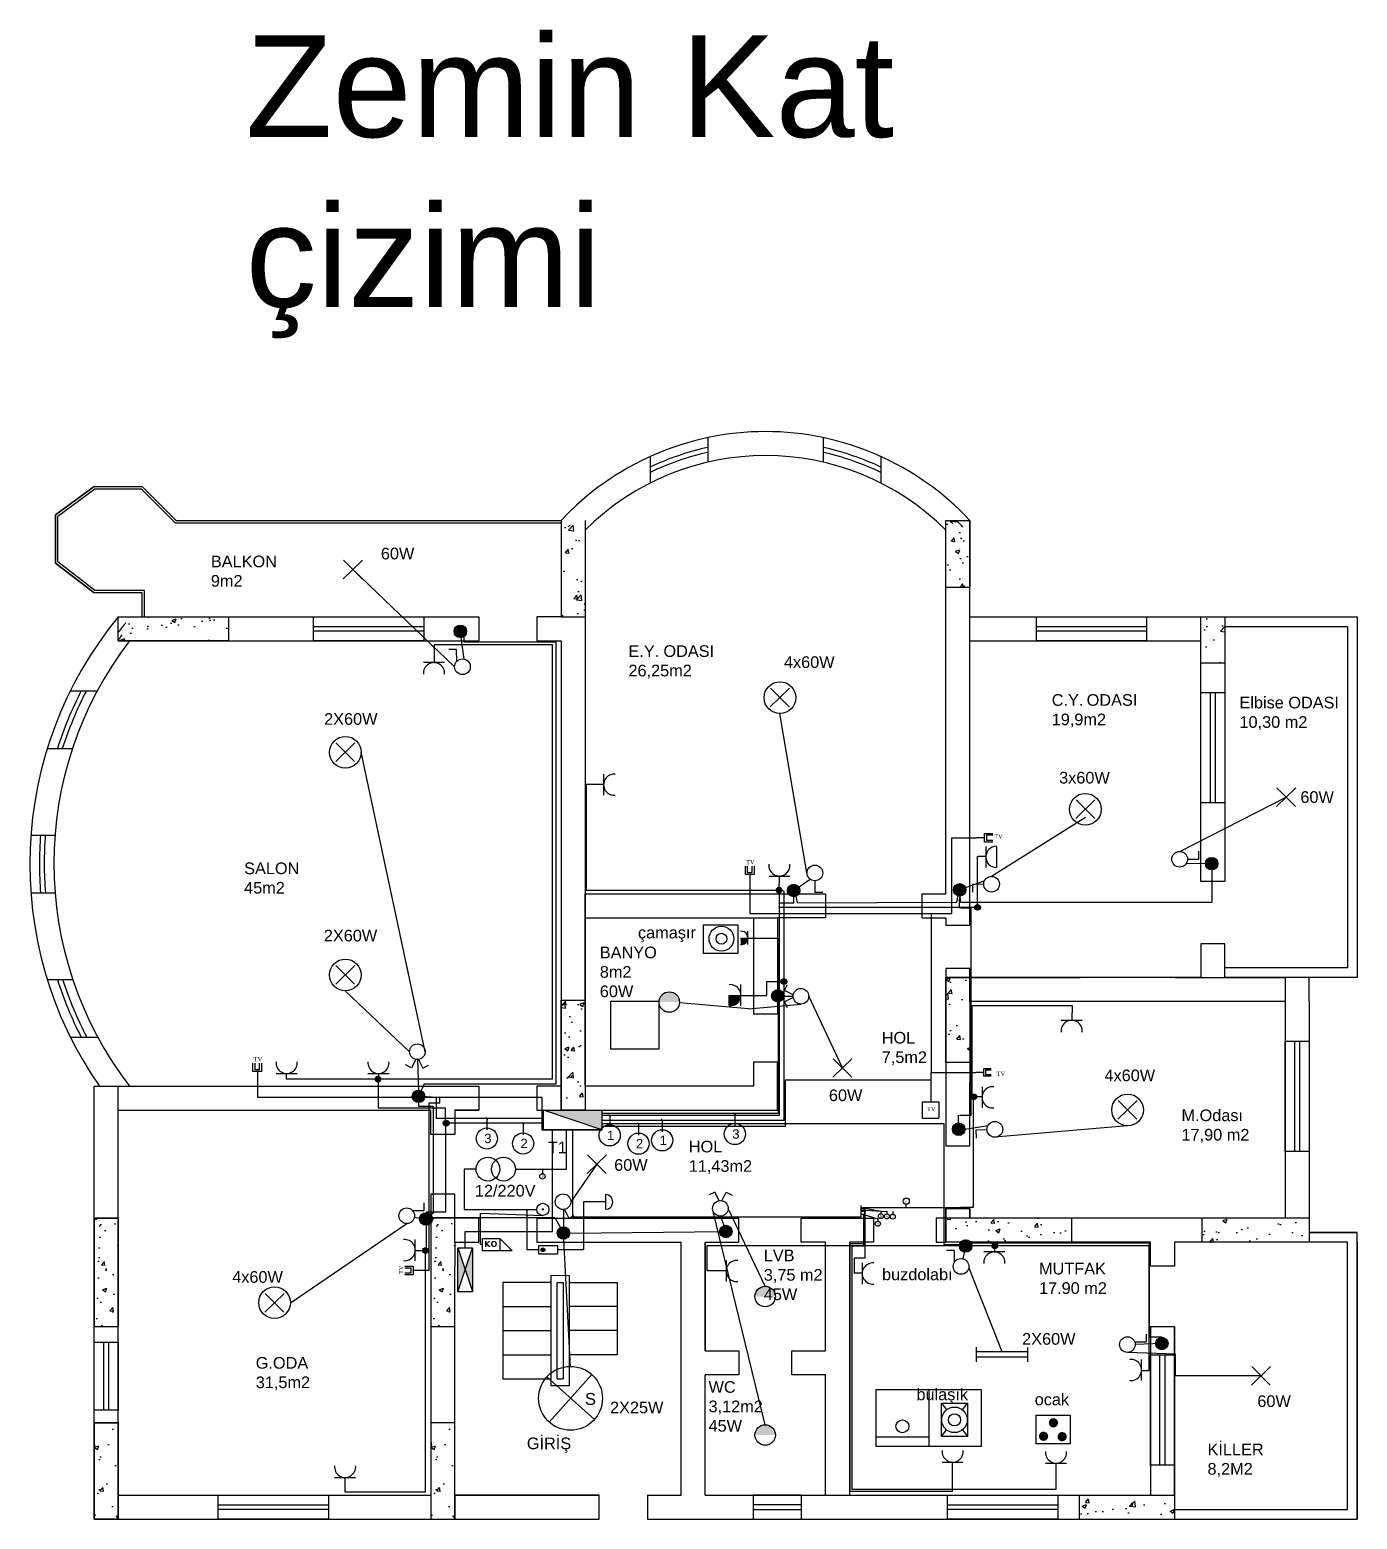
# Model space of a CAD drawing. Header units: millimetres. Extents: x 1527 to 1731, y 654 to 738.
# Drawn here: x 1553.47 to 1581.07, y 704.88 to 735.84 of the extents above; entities that cross this region are included whole.
import ezdxf

# ---------------------------------------------------------------- set-up
doc = ezdxf.new("R2010")
doc.units = ezdxf.units.MM
doc.linetypes.add('ACAD_ISO06W100', pattern=[37.5, 24, -3, 0.5, -3, 0.5, -3, 0.5, -3])
for name, color, linetype in [('aydınlatma', 5, 'Continuous'), ('priz-tesisatı', 2, 'Continuous'), ('SEMBOL', 7, 'Continuous'), ('semboller', 7, 'Continuous'), ('TV ANTENİ', 6, 'Continuous')]:
    doc.layers.add(name, color=color, linetype=linetype)
doc.layers.add('ölçü', color=150, linetype='Continuous', lineweight=25)
doc.styles.add('Annotative', font='arial.ttf')
doc.styles.get("Standard").update_dxf_attribs({"font": 'arial.ttf'})
doc.styles.add('STYLE1', font='times.ttf', dxfattribs={"height": 17.5})

# ---------------------------------------------------------------- blocks, each defined once
blk = doc.blocks.new('DFFEF')
for p, q in [((1576.768, 708.297), (1577.268, 708.297)), ((1576.768, 706.005), (1576.768, 708.297)), ((1576.968, 706.005), (1576.968, 708.297)), ((1577.068, 708.297), (1577.068, 706.005)), ((1577.268, 708.297), (1577.268, 706.005)), ((1577.268, 706.005), (1576.768, 706.005))]:
    blk.add_line(p, q)

msp = doc.modelspace()

# ---------------------------------------------------------------- hatches: boundary and pattern name
h = msp.add_hatch()
h.set_pattern_fill('AR-CONC', color=4, scale=0.005)
h.paths.add_polyline_path([(1565.018, 725.641), (1564.518, 725.641), (1564.518, 723.641), (1565.018, 723.641)])
h = msp.add_hatch()
h.set_pattern_fill('AR-CONC', color=4, scale=0.005)
h.paths.add_polyline_path([(1573.018, 725.641), (1572.518, 725.641), (1572.518, 724.248), (1573.018, 724.248)])
h = msp.add_hatch()
h.set_pattern_fill('AR-CONC', color=4, scale=0.005)
h.paths.add_polyline_path([(1557.604, 723.641), (1555.312, 723.641), (1555.312, 723.141), (1557.604, 723.141)])
h = msp.add_hatch()
h.set_pattern_fill('AR-CONC', color=4, scale=0.005)
h.paths.add_polyline_path([(1578.318, 723.641), (1577.818, 723.641), (1577.818, 722.675), (1578.318, 722.675)])
for color, points in [(0, [(1562.554, 723.34, 1), (1562.294, 723.34, 1)]), (0, [(1578.174, 718.51, 1), (1577.913, 718.51, 1)]), (0, [(1569.484, 717.951, 1), (1569.223, 717.951, 1)]), (0, [(1572.935, 717.966, 1), (1572.675, 717.966, 1)]), (0, [(1569.153, 715.763, 1), (1568.892, 715.763, 1)]), (0, [(1561.687, 713.672, 1), (1561.426, 713.672, 1)]), (256, [(1565.363, 712.979), (1565.363, 712.979), (1565.363, 713.383), (1564.15, 713.383), (1564.15, 713.383)]), (0, [(1572.913, 712.989, 1), (1572.653, 712.989, 1)]), (0, [(1561.839, 711.123, 1), (1561.578, 711.123, 1)]), (0, [(1564.699, 710.831, 1), (1564.438, 710.831, 1)]), (0, [(1568.072, 710.863, 1), (1567.812, 710.863, 1)]), (0, [(1573.057, 710.562, 1), (1572.796, 710.562, 1)]), (256, [(1562.527, 710.069), (1562.68, 709.618), (1562.68, 710.526), (1562.68, 710.526)]), (0, [(1577.136, 708.534, 1), (1576.876, 708.534, 1)]), (0, [(1574.849, 706.886, 1), (1574.655, 706.886, 1)]), (0, [(1574.645, 706.607, 1), (1574.451, 706.607, 1)]), (0, [(1575.031, 706.599, 1), (1574.837, 706.599, 1)])]:
    msp.add_hatch(color=color).paths.add_polyline_path(points)
h = msp.add_hatch()
h.set_pattern_fill('AR-CONC', color=4, scale=0.005)
h.paths.add_polyline_path([(1573.018, 716.141), (1572.518, 716.141), (1572.518, 714.379), (1573.018, 714.379)])
h = msp.add_hatch()
h.set_pattern_fill('AR-CONC', color=4, scale=0.005)
h.paths.add_polyline_path([(1575.127, 711.141), (1573.018, 711.141), (1572.518, 711.141), (1572.518, 710.641), (1575.127, 710.641)])
h.paths.add_polyline_path([(1580.068, 711.141), (1577.843, 711.141), (1577.843, 710.641), (1580.068, 710.641)])
h.paths.add_polyline_path([(1565.018, 715.675), (1564.518, 715.675), (1564.518, 713.383), (1565.018, 713.383)])
h = msp.add_hatch()
h.set_pattern_fill('AR-CONC', color=4, scale=0.005)
h.set_pattern_definition([(50, (-7, 0), (0.91092334, -0.07969543), [0.09525, -1.04775]), (355, (-7, 0), (-0.1762171, 0.95528423), [0.0762, -0.8382029]), (100.451445, (-6.9241, -0.0066), (0.73470624, 0.87558876), [0.08095004, -0.8904512]), (46.1842, (-7, 0.254), (1.3553952, -0.21021164), [0.142875, -1.571625]), (96.63556, (-6.887, 0.2365), (1.1870207, 1.2371306), [0.1214251, -1.335678]), (351.18415, (-7, 0.254), (1.1870207, 1.2371306), [0.1142998, -1.2572987]), (21, (-6.873, 0.1905), (0.75807196, -0.511326), [0.09525, -1.04775]), (326, (-6.873, 0.1905), (0.30901014, 0.92093983), [0.0762, -0.8382]), (71.451445, (-6.8098, 0.1479), (1.0670821, 0.40961384), [0.08095004, -0.8904497]), (37.5, (-7, 0), (0.015443016, 0.422775194), [0, -0.82804, 0, -0.8509, 0, -0.841375]), (7.5, (-7, 0), (0.33409831, 0.50090287), [0, -0.48514, 0, -0.80899, 0, -0.320675]), (327.5, (-7.2832, 0), (0.677952976, -0.02864372), [0, -0.3175, 0, -0.9906, 0, -1.31445]), (317.5, (-7.4102, 0), (0.7406459, 0.12713246), [0, -0.41275, 0, -0.65786, 0, -0.93345])])
h.paths.add_polyline_path([(1555.312, 710.141), (1555.312, 710.641), (1555.312, 711.141), (1554.812, 711.141), (1554.812, 708.883), (1555.312, 708.883)])
h.paths.add_polyline_path([(1555.312, 706.883), (1554.812, 706.883), (1554.812, 705.383), (1554.812, 704.883), (1555.312, 704.883)])
h = msp.add_hatch()
h.set_pattern_fill('AR-CONC', color=4, scale=0.005)
h.paths.add_polyline_path([(1562.312, 710.141), (1562.312, 710.641), (1562.312, 711.141), (1561.812, 711.141), (1561.812, 708.883), (1562.312, 708.883)])
h.paths.add_polyline_path([(1562.312, 706.883), (1561.812, 706.883), (1561.812, 705.383), (1561.812, 704.883), (1562.312, 704.883)])
h = msp.add_hatch(color=256)
h.paths.add_polyline_path([(1562.373, 710.526), (1562.373, 709.607), (1562.527, 710.069)])
h.paths.add_polyline_path([(1562.527, 710.069), (1562.68, 709.618), (1562.68, 710.526), (1562.68, 710.526)])
h = msp.add_hatch()
h.set_pattern_fill('AR-CONC', color=4, scale=0.005)
h.paths.add_polyline_path([(1577.268, 705.383), (1575.29, 705.383), (1575.29, 704.883), (1577.268, 704.883)])
at = {"layer": 'aydınlatma'}
h = msp.add_hatch(color=256, dxfattribs=at)
edge = h.paths.add_edge_path()
edge.add_arc((1566.768, 715.633), 0.213, 359.9503, 540.0497)
edge.add_line((1566.555, 715.633), (1566.98, 715.633))
h = msp.add_hatch(color=256, dxfattribs=at)
edge = h.paths.add_edge_path()
edge.add_arc((1568.762, 709.512), 0.213, 359.9503, 540.0497)
edge.add_line((1568.549, 709.512), (1568.975, 709.512))
h = msp.add_hatch(color=256, dxfattribs=at)
edge = h.paths.add_edge_path()
edge.add_arc((1568.762, 706.633), 0.213, 359.9503, 540.0497)
edge.add_line((1568.549, 706.633), (1568.975, 706.633))
at = {"layer": 'priz-tesisatı'}
h = msp.add_hatch(color=256, dxfattribs=at)
edge = h.paths.add_edge_path()
edge.add_arc((1569.049, 717.96), 0.0592, 0, 360)
h = msp.add_hatch(color=256, dxfattribs=at)
edge = h.paths.add_edge_path()
edge.add_arc((1573.175, 717.601), 0.0592, 0, 360)
for points in [[(1568.249, 716.827, 0.432188), (1568.402, 716.96), (1568.249, 716.96)], [(1568.014, 715.557, 0.432188), (1568.255, 715.767), (1568.014, 715.767)]]:
    msp.add_hatch(color=256, dxfattribs=at).paths.add_polyline_path(points)
h = msp.add_hatch(color=256, dxfattribs=at)
edge = h.paths.add_edge_path()
edge.add_arc((1569.15, 716.06), 0.0592, 0, 360)
h = msp.add_hatch(color=256, dxfattribs=at)
edge = h.paths.add_edge_path()
edge.add_arc((1560.713, 714.031), 0.0592, 0, 360)
h = msp.add_hatch(color=256, dxfattribs=at)
edge = h.paths.add_edge_path()
edge.add_arc((1573.098, 713.661), 0.0592, 0, 360)
h = msp.add_hatch(color=256, dxfattribs=at)
edge = h.paths.add_edge_path()
edge.add_arc((1562.129, 713.115), 0.0592, 0, 360)
h = msp.add_hatch(color=256, dxfattribs=at)
edge = h.paths.add_edge_path()
edge.add_arc((1570.855, 710.57), 0.0101, 0, 360)
h = msp.add_hatch(color=256, dxfattribs=at)
edge = h.paths.add_edge_path()
edge.add_arc((1573.533, 710.564), 0.0592, 0, 360)
h = msp.add_hatch(color=256, dxfattribs=at)
edge = h.paths.add_edge_path()
edge.add_arc((1561.7, 710.468), 0.0592, 0, 360)
at = {"layer": 'semboller'}
h = msp.add_hatch(color=256, dxfattribs=at)
h.dxf.hatch_style = 1
h.paths.add_polyline_path([(1564.163, 711.323, 1), (1564.113, 711.323, 1)])
h = msp.add_hatch(color=256, dxfattribs=at)
h.dxf.hatch_style = 1
h.paths.add_polyline_path([(1564.181, 710.482, 1), (1564.101, 710.482, 1)])

# ---------------------------------------------------------------- linework, layer by layer
for p, q in [((1567.568, 727.365), (1567.568, 726.853)), ((1569.968, 727.365), (1569.968, 726.853)), ((1566.368, 726.971), (1566.368, 726.417)), ((1571.168, 726.971), (1571.168, 726.417)), ((1554.813, 726.35), (1554.007, 725.758)), ((1554.813, 726.35), (1555.813, 726.35)), ((1555.813, 726.35), (1556.518, 725.641)), ((1554.007, 725.758), (1554.007, 724.758)), ((1556.518, 725.641), (1564.518, 725.641)), ((1564.518, 725.641), (1564.518, 723.641)), ((1564.518, 725.641), (1564.518, 723.641)), ((1565.018, 725.641), (1565.018, 713.383)), ((1572.518, 717.883), (1572.518, 725.641)), ((1573.018, 717.233), (1573.018, 725.641)), ((1554.007, 724.758), (1554.812, 724.141)), ((1555.812, 724.141), (1554.812, 724.141)), ((1555.812, 723.641), (1555.812, 724.141)), ((1555.312, 723.641), (1562.812, 723.641)), ((1555.312, 723.141), (1555.312, 723.641)), ((1555.312, 723.641), (1555.812, 723.641)), ((1555.312, 723.141), (1555.312, 723.641)), ((1555.312, 723.641), (1557.604, 723.641)), ((1557.604, 723.641), (1557.604, 723.141)), ((1562.812, 723.641), (1562.812, 723.141)), ((1564.518, 723.641), (1564.018, 723.641)), ((1564.018, 723.641), (1564.018, 723.141)), ((1564.518, 723.641), (1565.018, 723.641)), ((1573.018, 723.641), (1578.318, 723.641)), ((1577.818, 718.141), (1577.818, 723.641)), ((1578.318, 723.641), (1578.318, 718.141)), ((1578.318, 723.641), (1581.068, 723.641)), ((1581.068, 723.641), (1581.068, 716.141)), ((1578.318, 723.441), (1580.868, 723.441)), ((1580.868, 723.441), (1580.868, 716.341)), ((1555.312, 723.141), (1562.812, 723.141)), ((1557.604, 723.141), (1555.312, 723.141)), ((1564.018, 723.141), (1564.518, 723.141)), ((1564.518, 723.141), (1564.518, 713.383)), ((1573.018, 723.141), (1577.818, 723.141)), ((1554.319, 722.104), (1554.878, 722.105)), ((1553.839, 720.904), (1554.361, 720.904)), ((1553.497, 719.103), (1553.998, 719.104)), ((1578.318, 718.141), (1577.818, 718.141)), ((1553.497, 717.903), (1553.999, 717.904)), ((1565.018, 713.883), (1565.018, 717.883)), ((1565.018, 717.883), (1569.018, 717.883)), ((1569.018, 717.883), (1570.018, 717.883)), ((1570.018, 717.883), (1570.018, 717.383)), ((1572.018, 717.883), (1572.018, 717.383)), ((1572.018, 717.883), (1572.518, 717.883)), ((1565.018, 717.383), (1569.018, 717.383)), ((1568.518, 717.383), (1568.518, 715.383)), ((1569.018, 717.383), (1569.018, 715.383)), ((1570.018, 717.383), (1569.018, 717.383)), ((1572.018, 717.383), (1572.518, 717.383)), ((1572.518, 717.383), (1572.518, 717.233)), ((1572.518, 717.233), (1573.018, 717.233)), ((1578.318, 716.841), (1577.818, 716.841)), ((1577.818, 716.841), (1577.818, 716.141)), ((1578.318, 716.141), (1578.318, 716.841)), ((1573.018, 716.141), (1572.518, 716.141)), ((1572.518, 716.141), (1572.518, 712.641)), ((1577.818, 716.141), (1572.818, 716.141)), ((1573.018, 716.141), (1573.018, 713.964)), ((1573.018, 715.641), (1573.018, 716.141)), ((1573.018, 716.141), (1575.31, 716.141)), ((1577.275, 716.141), (1579.568, 716.141)), ((1580.868, 716.341), (1578.318, 716.341)), ((1581.068, 716.141), (1578.318, 716.141)), ((1579.568, 716.141), (1579.568, 711.141)), ((1579.568, 716.141), (1579.568, 715.641)), ((1581.068, 716.141), (1580.068, 716.141)), ((1580.068, 715.641), (1580.068, 716.141)), ((1553.838, 716.104), (1554.367, 716.104)), ((1564.518, 715.675), (1565.018, 715.675)), ((1564.518, 713.383), (1564.518, 715.675)), ((1565.018, 715.675), (1565.018, 713.383)), ((1579.568, 715.641), (1573.018, 715.641)), ((1575.31, 715.641), (1573.018, 715.641)), ((1579.568, 715.641), (1577.275, 715.641)), ((1580.068, 715.641), (1580.068, 710.641)), ((1569.018, 715.383), (1568.518, 715.383)), ((1554.318, 714.904), (1554.886, 714.905)), ((1569.018, 714.383), (1568.518, 714.383)), ((1568.518, 714.383), (1568.518, 713.883)), ((1569.018, 713.383), (1569.018, 714.383)), ((1573.018, 712.641), (1573.018, 713.964)), ((1554.812, 704.883), (1554.812, 713.883)), ((1554.812, 713.883), (1562.812, 713.883)), ((1555.312, 704.883), (1555.312, 713.883)), ((1562.812, 713.883), (1562.812, 713.383)), ((1564.518, 713.883), (1564.018, 713.883)), ((1564.018, 713.883), (1564.018, 713.383)), ((1568.518, 713.883), (1565.018, 713.883)), ((1555.312, 713.383), (1561.812, 713.383)), ((1561.812, 712.883), (1561.812, 713.383)), ((1562.812, 713.383), (1562.312, 713.383)), ((1562.312, 713.383), (1562.312, 712.883)), ((1562.312, 713.383), (1562.812, 713.383)), ((1564.018, 713.383), (1569.018, 713.383)), ((1565.363, 712.979), (1564.15, 713.383)), ((1565.018, 713.383), (1564.518, 713.383)), ((1572.03, 713.221), (1572.368, 713.221)), ((1562.312, 712.883), (1561.812, 712.883)), ((1564.338, 710.863), (1564.338, 712.979)), ((1572.518, 712.641), (1573.018, 712.641)), ((1562.312, 711.641), (1561.812, 711.641)), ((1561.812, 711.641), (1561.812, 705.383)), ((1562.312, 710.641), (1562.312, 711.641)), ((1572.518, 711.34), (1572.518, 710.641)), ((1573.018, 711.141), (1573.018, 711.34)), ((1554.812, 711.141), (1554.812, 708.883)), ((1555.312, 711.141), (1554.812, 711.141)), ((1555.312, 710.641), (1555.312, 711.141)), ((1562.312, 711.141), (1561.812, 711.141)), ((1562.812, 711.141), (1562.312, 711.141)), ((1562.527, 710.526), (1562.527, 710.863)), ((1562.527, 710.863), (1564.338, 710.863)), ((1562.812, 710.641), (1562.812, 711.141)), ((1564.018, 711.141), (1568.212, 711.141)), ((1564.018, 711.141), (1564.018, 710.641)), ((1568.212, 710.641), (1568.212, 711.141)), ((1569.512, 710.641), (1569.512, 711.141)), ((1569.512, 711.141), (1571.012, 711.141)), ((1571.012, 711.141), (1571.012, 710.641)), ((1576.768, 711.141), (1573.018, 711.141)), ((1575.127, 711.141), (1575.127, 710.641)), ((1580.068, 711.141), (1576.768, 711.141)), ((1577.843, 710.641), (1577.843, 711.141)), ((1555.312, 710.641), (1555.312, 710.141)), ((1562.312, 710.641), (1562.812, 710.641)), ((1562.312, 710.641), (1562.312, 710.141)), ((1564.018, 710.641), (1567.012, 710.641)), ((1567.012, 705.383), (1567.012, 710.641)), ((1567.512, 710.641), (1567.512, 708.383)), ((1567.512, 708.383), (1567.512, 710.641)), ((1567.512, 710.641), (1568.212, 710.641)), ((1570.012, 710.641), (1569.512, 710.641)), ((1570.012, 708.383), (1570.012, 710.641)), ((1571.012, 710.641), (1570.512, 710.641)), ((1570.512, 710.641), (1570.512, 705.383)), ((1576.768, 710.641), (1572.518, 710.641)), ((1576.768, 710.141), (1576.768, 710.641)), ((1580.068, 710.641), (1577.268, 710.641)), ((1577.268, 710.641), (1577.268, 710.141)), ((1580.068, 710.841), (1581.068, 710.841)), ((1581.068, 710.841), (1580.068, 710.841)), ((1580.868, 710.641), (1580.068, 710.641)), ((1580.868, 705.083), (1580.868, 710.641)), ((1581.068, 704.883), (1581.068, 710.841)), ((1581.068, 710.641), (1581.068, 704.883)), ((1562.373, 709.607), (1562.68, 710.526)), ((1562.373, 710.526), (1562.68, 709.618)), ((1555.312, 708.883), (1555.312, 710.141)), ((1562.312, 704.883), (1562.312, 710.141)), ((1564.31, 709.953), (1564.685, 709.952)), ((1564.31, 707.654), (1564.31, 709.953)), ((1564.685, 709.952), (1564.685, 707.654)), ((1577.268, 710.141), (1576.768, 710.141)), ((1564.31, 709.803), (1563.31, 709.803)), ((1563.31, 709.803), (1563.31, 708.303)), ((1564.435, 709.803), (1564.56, 709.802)), ((1564.435, 707.803), (1564.435, 709.803)), ((1564.56, 709.802), (1564.56, 707.802)), ((1564.685, 709.802), (1565.685, 709.802)), ((1565.685, 709.802), (1565.685, 708.302)), ((1563.31, 709.303), (1564.31, 709.303)), ((1565.685, 709.302), (1564.685, 709.302)), ((1555.312, 708.883), (1554.812, 708.883)), ((1562.312, 708.883), (1561.812, 708.883)), ((1563.31, 708.803), (1564.31, 708.803)), ((1565.685, 708.802), (1564.685, 708.802)), ((1577.268, 708.883), (1576.768, 708.883)), ((1576.768, 708.883), (1576.768, 705.383)), ((1577.268, 708.883), (1577.268, 704.883)), ((1577.268, 705.383), (1577.268, 708.883)), ((1554.812, 708.563), (1555.312, 708.563)), ((1554.812, 707.149), (1554.812, 708.563)), ((1555.012, 707.149), (1555.012, 708.563)), ((1555.112, 708.563), (1555.112, 707.149)), ((1555.312, 708.563), (1555.312, 707.149)), ((1567.512, 708.383), (1568.212, 708.383)), ((1568.212, 708.383), (1568.212, 707.883)), ((1569.312, 707.883), (1569.312, 708.383)), ((1569.312, 708.383), (1570.012, 708.383)), ((1563.31, 708.303), (1564.31, 708.303)), ((1563.31, 708.303), (1563.31, 707.803)), ((1565.685, 708.302), (1564.685, 708.302)), ((1564.685, 708.302), (1564.685, 707.802)), ((1563.31, 707.803), (1564.31, 707.803)), ((1564.435, 707.803), (1564.56, 707.802)), ((1567.512, 705.383), (1567.512, 707.883)), ((1568.212, 707.883), (1567.512, 707.883)), ((1570.012, 707.883), (1569.312, 707.883)), ((1570.012, 705.383), (1570.012, 707.883)), ((1570.012, 705.383), (1570.012, 707.883)), ((1564.685, 707.654), (1564.31, 707.654)), ((1572.161, 707.577), (1572.161, 706.396)), ((1555.312, 707.149), (1554.812, 707.149)), ((1554.812, 706.883), (1554.812, 705.383)), ((1555.312, 706.883), (1554.812, 706.883)), ((1555.312, 704.883), (1555.312, 706.883)), ((1555.312, 704.883), (1555.312, 706.883)), ((1562.312, 706.883), (1561.812, 706.883)), ((1562.312, 704.883), (1562.312, 706.883)), ((1571.067, 706.593), (1572.161, 706.593)), ((1554.812, 705.383), (1554.812, 704.883)), ((1555.312, 705.383), (1561.812, 705.383)), ((1555.312, 705.383), (1555.312, 704.883)), ((1561.812, 705.383), (1561.812, 704.883)), ((1565.312, 705.383), (1562.312, 705.383)), ((1565.312, 705.383), (1562.312, 705.383)), ((1562.312, 705.383), (1562.312, 704.883)), ((1562.312, 705.383), (1565.312, 705.383)), ((1565.312, 704.883), (1565.312, 705.383)), ((1566.312, 705.383), (1566.312, 704.883)), ((1566.312, 705.383), (1567.012, 705.383)), ((1566.312, 705.383), (1567.012, 705.383)), ((1567.512, 705.383), (1577.268, 705.383)), ((1567.512, 705.383), (1570.012, 705.383)), ((1569.512, 705.383), (1568.512, 705.383)), ((1568.512, 705.383), (1568.512, 704.883)), ((1569.512, 705.383), (1569.512, 704.883)), ((1575.29, 705.383), (1575.29, 704.883)), ((1569.512, 705.183), (1568.512, 705.183)), ((1568.512, 705.083), (1569.512, 705.083)), ((1577.268, 705.083), (1580.868, 705.083)), ((1554.812, 704.883), (1565.312, 704.883)), ((1566.312, 704.883), (1581.068, 704.883)), ((1577.268, 704.883), (1581.068, 704.883))]:
    msp.add_line(p, q)
at = {"color": 0}
for p, q in [((1563.247, 710.72), (1563.505, 710.462)), ((1563.505, 710.462), (1563.258, 710.462)), ((1572.423, 707.296), (1572.531, 707.157)), ((1572.86, 707.157), (1572.969, 707.296)), ((1572.423, 706.601), (1572.531, 706.739)), ((1572.86, 706.739), (1572.969, 706.601))]:
    msp.add_line(p, q, dxfattribs=at)
for points in [[(1555.812, 723.641), (1555.812, 724.141), (1554.812, 724.141), (1554.007, 724.758), (1554.007, 725.758), (1554.813, 726.35), (1555.813, 726.35), (1556.518, 725.641), (1564.518, 725.641)], [(1555.862, 723.641), (1555.862, 724.191), (1554.829, 724.191), (1554.057, 724.783), (1554.057, 725.733), (1554.829, 726.3), (1555.792, 726.3), (1556.497, 725.591), (1564.518, 725.591)], [(1564.31, 709.953), (1564.685, 709.952), (1564.685, 707.654), (1564.31, 707.654), (1564.31, 709.953)]]:
    msp.add_lwpolyline(points)
for points in [[(1572.518, 725.641), (1573.018, 725.641), (1573.018, 724.248), (1572.518, 724.248)], [(1577.818, 723.641), (1578.318, 723.641), (1578.318, 722.675), (1577.818, 722.675)], [(1572.518, 716.141), (1573.018, 716.141), (1573.018, 716.327), (1572.518, 716.327)], [(1572.518, 716.141), (1573.018, 716.141), (1573.018, 714.379), (1572.518, 714.379)], [(1565.553, 715.653), (1566.553, 715.653), (1566.553, 714.653), (1565.553, 714.653)], [(1565.363, 712.979), (1564.15, 712.979), (1564.15, 713.383), (1565.363, 713.383)], [(1573.018, 711.141), (1572.518, 711.141), (1572.518, 711.34), (1573.018, 711.34)], [(1554.812, 711.141), (1555.312, 711.141), (1555.312, 708.883), (1554.812, 708.883)], [(1572.518, 711.141), (1572.316, 711.141), (1572.316, 710.641), (1572.518, 710.641)], [(1562.373, 709.607), (1562.373, 710.526), (1562.68, 710.526), (1562.68, 709.607)], [(1571.067, 707.577), (1573.254, 707.577), (1573.254, 706.396), (1571.067, 706.396)], [(1554.812, 706.883), (1555.312, 706.883), (1555.312, 704.883), (1554.812, 704.883)]]:
    msp.add_lwpolyline(points, close=True)
for points in [[(1567.48, 717.24), (1568.191, 717.24), (1568.191, 716.643), (1567.48, 716.643)], [(1562.882, 710.72), (1563.247, 710.72), (1563.247, 710.462), (1562.882, 710.462)], [(1572.423, 706.601), (1572.423, 707.296), (1572.969, 707.296), (1572.969, 706.601)], [(1574.391, 707.044), (1575.101, 707.044), (1575.101, 706.447), (1574.391, 706.447)]]:
    msp.add_lwpolyline(points, close=True, dxfattribs=at)
for centre, radius in [((1562.424, 723.34), 0.13), ((1578.043, 718.51), 0.13), ((1569.354, 717.951), 0.13), ((1572.805, 717.966), 0.13), ((1567.852, 716.949), 0.258), ((1567.852, 716.949), 0.113), ((1569.023, 715.763), 0.13), ((1561.556, 713.672), 0.13), ((1572.783, 712.989), 0.13), ((1561.709, 711.123), 0.13), ((1564.568, 710.831), 0.13), ((1567.942, 710.863), 0.13), ((1572.927, 710.562), 0.13), ((1577.006, 708.534), 0.13), ((1572.696, 706.948), 0.266), ((1572.696, 706.948), 0.125)]:
    msp.add_circle(centre, radius, dxfattribs=at)
msp.add_circle((1571.614, 706.814), 0.134)
for centre, radius, start, end in [((1568.768, 721.683), 5.808, 42.9642, 137.0358), ((1568.768, 721.683), 5.308, 45.0481, 134.9519), ((1568.768, 721.683), 5.608, 102.3562, 115.3393), ((1568.768, 721.683), 5.508, 102.5842, 115.8329), ((1568.768, 721.683), 5.608, 64.6607, 77.6438), ((1568.768, 721.683), 5.508, 64.1671, 77.4158), ((1568.768, 721.683), 5.608, 136.4192, 137.0358), ((1568.768, 721.683), 5.508, 45.0481, 45.9443), ((1568.768, 721.683), 5.608, 42.9642, 44.8981), ((1561.577, 718.503), 8.102, 140.6462, 214.7695), ((1561.577, 718.503), 7.902, 140.6462, 142.4494), ((1561.572, 718.512), 7.797, 142.4591, 143.4032), ((1561.572, 718.512), 7.597, 142.4591, 217.5409), ((1561.577, 718.503), 7.902, 152.8892, 162.3146), ((1561.572, 718.512), 7.797, 152.563, 162.1335), ((1561.577, 718.503), 7.902, 175.6437, 184.3528), ((1561.572, 718.512), 7.797, 175.6473, 184.4741), ((1561.577, 718.503), 7.902, 197.6761, 207.0923), ((1561.572, 718.512), 7.797, 197.988, 207.5585)]:
    msp.add_arc(centre, radius, start, end)
at = {"layer": 'aydınlatma'}
for p, q in [((1560.389, 724.818), (1559.99, 724.431)), ((1559.996, 724.818), (1560.384, 724.431)), ((1562.305, 722.604), (1560.19, 724.625)), ((1562.506, 723.113), (1562.505, 723.238)), ((1562.346, 722.962), (1562.182, 722.962)), ((1562.349, 722.715), (1562.346, 722.962)), ((1562.506, 722.763), (1562.442, 723.211)), ((1564.418, 723.113), (1562.506, 723.113)), ((1564.418, 713.93), (1564.418, 723.113)), ((1569.266, 722.156), (1568.867, 721.768)), ((1568.873, 722.156), (1569.26, 721.768)), ((1569.63, 718.317), (1569.067, 721.633)), ((1560.232, 721.02), (1559.834, 720.633)), ((1559.839, 721.02), (1560.227, 720.633)), ((1561.694, 714.601), (1560.362, 720.826)), ((1575.617, 719.835), (1575.218, 719.447)), ((1575.224, 719.835), (1575.611, 719.447)), ((1577.377, 718.764), (1579.593, 719.891)), ((1579.792, 720.085), (1579.393, 719.697)), ((1579.399, 720.085), (1579.786, 719.697)), ((1573.466, 718.247), (1575.418, 719.475)), ((1577.535, 718.603), (1577.776, 718.603)), ((1577.776, 718.603), (1577.776, 718.766)), ((1577.519, 718.519), (1577.913, 718.51)), ((1578.043, 718.38), (1578.043, 717.707)), ((1569.354, 717.951), (1569.694, 718.187)), ((1569.796, 718.159), (1569.796, 717.918)), ((1573.319, 718.153), (1572.805, 717.966)), ((1573.309, 718.08), (1573.068, 718.078)), ((1573.068, 718.078), (1573.069, 717.914)), ((1569.058, 713.282), (1569.058, 717.694)), ((1569.058, 717.694), (1569.357, 717.694)), ((1569.357, 717.694), (1569.357, 717.821)), ((1569.432, 717.694), (1569.398, 717.866)), ((1569.432, 717.694), (1572.747, 717.707)), ((1569.796, 717.918), (1569.959, 717.918)), ((1572.747, 717.707), (1572.774, 717.847)), ((1572.801, 717.581), (1572.805, 717.966)), ((1572.818, 717.707), (1572.817, 717.871)), ((1572.818, 717.707), (1578.043, 717.707)), ((1573.046, 717.581), (1572.818, 717.581)), ((1573.046, 713.282), (1573.046, 717.581)), ((1560.232, 716.391), (1559.834, 716.004)), ((1559.839, 716.391), (1560.227, 716.004)), ((1561.367, 714.601), (1560.033, 715.868)), ((1569.165, 715.873), (1569.228, 716.001)), ((1569.343, 715.784), (1569.165, 715.873)), ((1568.414, 715.492), (1566.98, 715.615)), ((1568.414, 715.492), (1569.504, 715.591)), ((1569.34, 715.749), (1569.018, 715.749)), ((1569.341, 715.727), (1569.162, 715.638)), ((1569.162, 715.638), (1569.22, 715.522)), ((1570.365, 714.262), (1569.667, 715.754)), ((1561.412, 714.262), (1561.285, 714.326)), ((1561.501, 714.44), (1561.412, 714.262)), ((1561.531, 714.438), (1561.552, 713.803)), ((1561.558, 714.438), (1561.647, 714.26)), ((1561.647, 714.26), (1561.763, 714.318)), ((1570.564, 714.455), (1570.165, 714.068)), ((1570.171, 714.455), (1570.559, 714.068)), ((1561.674, 713.93), (1561.556, 713.672)), ((1561.93, 713.65), (1561.614, 713.672)), ((1561.674, 713.93), (1564.418, 713.93)), ((1561.93, 713.215), (1561.93, 713.65)), ((1561.556, 713.542), (1561.556, 713.466)), ((1561.556, 713.466), (1561.859, 713.466)), ((1561.859, 713.466), (1561.859, 711.246)), ((1576.492, 713.585), (1576.093, 713.197)), ((1576.099, 713.585), (1576.486, 713.197)), ((1564.15, 713.215), (1561.93, 713.215)), ((1562.954, 713.23), (1562.998, 713.201)), ((1562.976, 713.215), (1562.976, 712.975)), ((1565.363, 713.282), (1569.058, 713.282)), ((1565.363, 713.106), (1572.476, 713.106)), ((1565.507, 713.296), (1565.551, 713.267)), ((1565.529, 713.282), (1565.529, 713.041)), ((1566.107, 713.121), (1566.151, 713.092)), ((1566.129, 713.106), (1566.129, 712.867)), ((1572.476, 713.106), (1572.476, 710.59)), ((1572.783, 713.119), (1572.783, 713.282)), ((1572.8, 713.282), (1573.046, 713.282)), ((1572.913, 712.989), (1573.393, 713.068)), ((1576.293, 713.062), (1573.535, 712.824)), ((1573.377, 712.978), (1573.137, 712.967)), ((1573.137, 712.967), (1573.144, 712.804)), ((1565.461, 712.455), (1565.063, 712.068)), ((1565.068, 712.455), (1565.456, 712.068)), ((1565.262, 712.262), (1564.724, 711.482)), ((1567.714, 711.684), (1567.598, 711.626)), ((1567.803, 711.506), (1567.714, 711.684)), ((1567.86, 711.503), (1567.949, 711.682)), ((1567.949, 711.682), (1568.077, 711.618)), ((1561.434, 711.297), (1561.675, 711.297)), ((1561.675, 711.297), (1561.675, 711.461)), ((1561.859, 711.246), (1561.732, 711.151)), ((1564.566, 711.319), (1564.568, 710.962)), ((1564.588, 711.319), (1564.677, 711.141)), ((1564.677, 711.141), (1564.793, 711.199)), ((1568.762, 706.846), (1567.672, 711.304)), ((1567.831, 711.179), (1567.899, 710.986)), ((1568.762, 709.725), (1567.994, 711.343)), ((1558.891, 709.383), (1561.311, 711.027)), ((1561.472, 711.16), (1561.58, 711.143)), ((1561.732, 711.151), (1562.26, 711.151)), ((1562.26, 711.151), (1564.392, 711.151)), ((1564.392, 711.151), (1564.568, 710.831)), ((1564.699, 710.831), (1567.942, 710.863)), ((1564.715, 708.042), (1564.568, 710.831)), ((1572.476, 710.59), (1572.86, 710.59)), ((1572.94, 710.622), (1572.867, 710.295)), ((1572.94, 710.622), (1572.94, 710.696)), ((1576.747, 710.622), (1572.94, 710.622)), ((1576.747, 708.664), (1576.747, 710.622)), ((1572.696, 710.466), (1572.532, 710.466)), ((1572.696, 710.226), (1572.696, 710.466)), ((1572.993, 710.109), (1573.679, 708.37)), ((1558.761, 709.576), (1558.363, 709.189)), ((1558.368, 709.576), (1558.756, 709.189)), ((1576.686, 708.567), (1576.686, 708.73)), ((1573.147, 708.461), (1573.147, 708.153)), ((1574.211, 708.45), (1574.211, 708.153)), ((1576.446, 708.567), (1576.686, 708.567)), ((1577.006, 708.534), (1576.449, 708.516)), ((1577.006, 708.664), (1576.747, 708.664)), ((1573.147, 708.37), (1574.211, 708.37)), ((1573.147, 708.255), (1574.211, 708.255)), ((1577.288, 708.313), (1576.291, 708.35)), ((1577.288, 707.862), (1577.288, 708.313)), ((1564.22, 707.839), (1565.21, 706.954)), ((1565.156, 707.89), (1564.274, 706.903)), ((1579.068, 707.862), (1577.288, 707.862)), ((1579.267, 708.055), (1578.868, 707.668)), ((1578.874, 708.055), (1579.261, 707.668))]:
    msp.add_line(p, q, dxfattribs=at)
for centre, radius in [((1562.469, 722.604), 0.163), ((1569.067, 721.962), 0.329), ((1560.033, 720.826), 0.329), ((1575.418, 719.641), 0.329), ((1577.377, 718.601), 0.163), ((1569.794, 718.317), 0.163), ((1573.466, 718.083), 0.163), ((1560.033, 716.197), 0.329), ((1566.768, 715.633), 0.213), ((1569.504, 715.754), 0.163), ((1561.531, 714.601), 0.163), ((1576.293, 713.391), 0.329), ((1565.529, 712.862), 0.22), ((1573.535, 712.987), 0.163), ((1562.976, 712.797), 0.22), ((1566.129, 712.689), 0.22), ((1564.56, 711.482), 0.163), ((1567.831, 711.343), 0.163), ((1561.311, 711.19), 0.163), ((1572.832, 710.136), 0.163), ((1558.562, 709.383), 0.329), ((1568.762, 709.512), 0.213), ((1576.291, 708.513), 0.163), ((1564.715, 707.396), 0.664), ((1568.762, 706.633), 0.213)]:
    msp.add_circle(centre, radius, dxfattribs=at)
at = {"layer": 'priz-tesisatı'}
for p, q in [((1561.885, 722.936), (1561.885, 723.063)), ((1561.885, 723.063), (1564.334, 723.063)), ((1561.885, 722.847), (1561.885, 722.936)), ((1564.334, 723.063), (1564.334, 714.031)), ((1562.097, 722.688), (1561.658, 722.688)), ((1561.885, 722.68), (1561.885, 722.847)), ((1565.244, 720.157), (1565.043, 720.157)), ((1565.043, 720.157), (1565.043, 717.96)), ((1565.411, 720.157), (1565.244, 720.157)), ((1565.403, 720.369), (1565.403, 719.931)), ((1573.175, 717.601), (1573.175, 718.657)), ((1573.175, 718.657), (1573.189, 718.657)), ((1573.356, 718.657), (1573.189, 718.657)), ((1573.348, 718.869), (1573.348, 718.43)), ((1573.568, 718.869), (1573.568, 718.43)), ((1568.837, 718.253), (1569.276, 718.253)), ((1569.049, 718.261), (1569.049, 718.094)), ((1569.049, 717.96), (1569.049, 718.094)), ((1565.043, 717.96), (1569.049, 717.96)), ((1569.049, 717.901), (1569.049, 717.604)), ((1569.156, 717.932), (1569.108, 717.96)), ((1569.156, 713.181), (1569.156, 717.932)), ((1569.049, 717.604), (1573.189, 717.604)), ((1568.402, 716.827), (1568.402, 717.104)), ((1568.249, 716.96), (1568.402, 716.96)), ((1568.397, 716.961), (1568.502, 716.961)), ((1568.502, 716.961), (1569.033, 716.961)), ((1569.033, 716.961), (1569.033, 713.317)), ((1568.255, 715.556), (1568.255, 715.995)), ((1568.797, 715.768), (1568.797, 716.063)), ((1568.797, 716.063), (1569.156, 716.063)), ((1568.014, 715.558), (1568.014, 715.767)), ((1568.014, 715.767), (1568.255, 715.767)), ((1568.248, 715.768), (1568.414, 715.768)), ((1568.414, 715.768), (1568.797, 715.768)), ((1573.064, 713.661), (1573.064, 715.561)), ((1573.064, 715.561), (1575.14, 715.561)), ((1575.14, 715.561), (1575.14, 715.411)), ((1575.351, 715.252), (1574.913, 715.252)), ((1575.14, 715.244), (1575.14, 715.411)), ((1558.595, 714.148), (1559.033, 714.148)), ((1558.806, 714.155), (1558.806, 714.031)), ((1564.334, 714.031), (1558.806, 714.031)), ((1560.504, 714.148), (1560.942, 714.148)), ((1560.723, 714.148), (1560.723, 714.031)), ((1560.723, 713.425), (1560.723, 714.031)), ((1573.11, 713.661), (1573.064, 713.661)), ((1573.087, 713.661), (1573.087, 711.362)), ((1573.277, 713.661), (1573.11, 713.661)), ((1573.269, 713.872), (1573.269, 713.434)), ((1562.119, 713.425), (1560.723, 713.425)), ((1562.119, 713.116), (1562.119, 713.425)), ((1568.11, 713.331), (1568.154, 713.303)), ((1564.15, 713.116), (1562.119, 713.116)), ((1562.119, 713.116), (1562.119, 711.265)), ((1563.707, 713.13), (1563.751, 713.102)), ((1563.729, 713.116), (1563.729, 712.872)), ((1569.033, 713.317), (1565.363, 713.317)), ((1565.363, 713.181), (1569.156, 713.181)), ((1566.599, 713.195), (1566.643, 713.166)), ((1566.621, 713.181), (1566.621, 712.937)), ((1568.132, 713.317), (1568.132, 713.068)), ((1564.634, 712.16), (1564.634, 712.979)), ((1564.757, 712.979), (1564.757, 711.171)), ((1562.505, 712.16), (1562.505, 711.323)), ((1563.816, 712.16), (1564.634, 712.16)), ((1564.125, 712.164), (1564.136, 712.156)), ((1564.131, 712.16), (1564.131, 712.054)), ((1564.982, 711.478), (1564.982, 710.481)), ((1562.119, 711.265), (1561.717, 711.265)), ((1561.717, 711.265), (1561.717, 710.469)), ((1562.505, 711.323), (1562.842, 711.323)), ((1562.842, 711.323), (1564.012, 711.323)), ((1562.842, 710.591), (1562.842, 711.242)), ((1562.842, 711.242), (1564.138, 711.197)), ((1563.813, 710.481), (1563.813, 711.323)), ((1564.757, 711.171), (1570.753, 711.171)), ((1570.841, 711.342), (1570.744, 711.342)), ((1570.753, 711.171), (1570.753, 711.407)), ((1570.753, 711.362), (1572.819, 711.362)), ((1570.834, 711.307), (1570.753, 711.307)), ((1570.855, 711.277), (1570.753, 711.277)), ((1570.814, 711.219), (1570.753, 711.219)), ((1570.814, 710.566), (1570.814, 711.219)), ((1570.814, 711.219), (1571.103, 711.128)), ((1570.834, 710.615), (1570.834, 711.307)), ((1570.834, 711.307), (1571.291, 711.28)), ((1570.841, 710.314), (1570.841, 711.342)), ((1571.164, 711.279), (1570.841, 711.342)), ((1571.159, 711.282), (1571.169, 711.276)), ((1571.164, 711.279), (1571.164, 711.222)), ((1571.286, 711.284), (1571.296, 711.277)), ((1571.291, 711.28), (1571.291, 711.22)), ((1571.408, 711.28), (1571.419, 711.273)), ((1571.413, 711.277), (1571.413, 711.217)), ((1571.698, 711.358), (1571.685, 711.366)), ((1571.692, 711.362), (1571.693, 711.442)), ((1573.087, 711.362), (1572.819, 711.362)), ((1571.097, 711.131), (1571.108, 711.125)), ((1571.103, 711.128), (1571.103, 711.068)), ((1561.489, 710.257), (1561.487, 710.696)), ((1562.882, 710.591), (1562.842, 710.591)), ((1567.553, 710.048), (1567.553, 710.57)), ((1567.553, 710.57), (1570.855, 710.57)), ((1570.525, 705.461), (1570.525, 710.615)), ((1570.525, 710.615), (1570.834, 710.615)), ((1570.567, 705.502), (1570.567, 710.566)), ((1570.567, 710.566), (1570.814, 710.566)), ((1573.532, 710.562), (1570.855, 710.562)), ((1573.532, 710.43), (1573.532, 710.562)), ((1576.743, 710.562), (1573.532, 710.562)), ((1576.743, 707.977), (1576.743, 710.562)), ((1561.48, 710.469), (1561.647, 710.469)), ((1561.703, 710.469), (1561.647, 710.469)), ((1561.703, 705.451), (1561.703, 710.469)), ((1561.717, 710.469), (1561.703, 710.469)), ((1564.048, 710.481), (1563.813, 710.481)), ((1564.982, 710.481), (1564.449, 710.481)), ((1567.949, 710.26), (1567.949, 709.821)), ((1570.619, 709.997), (1570.619, 710.314)), ((1570.619, 710.314), (1570.841, 710.314)), ((1573.743, 710.438), (1573.305, 710.438)), ((1567.79, 710.048), (1567.553, 710.048)), ((1567.957, 710.048), (1567.79, 710.048)), ((1570.786, 709.997), (1570.619, 709.997)), ((1570.779, 710.209), (1570.779, 709.771)), ((1576.584, 707.765), (1576.584, 708.204)), ((1576.576, 707.977), (1576.743, 707.977)), ((1572.437, 706.069), (1572.876, 706.069)), ((1572.649, 706.077), (1572.649, 705.91)), ((1572.649, 705.91), (1572.649, 705.461)), ((1574.588, 706.049), (1575.027, 706.049)), ((1574.8, 706.057), (1574.8, 705.89)), ((1559.809, 705.751), (1560.248, 705.751)), ((1560.021, 705.759), (1560.021, 705.592)), ((1560.021, 705.592), (1560.021, 705.451)), ((1574.8, 705.89), (1574.8, 705.502)), ((1560.021, 705.451), (1561.703, 705.451)), ((1572.649, 705.461), (1570.525, 705.461)), ((1574.8, 705.502), (1570.567, 705.502))]:
    msp.add_line(p, q, dxfattribs=at)
for centre, radius in [((1569.049, 717.96), 0.0593), ((1573.175, 717.601), 0.0593), ((1569.15, 716.06), 0.0593), ((1560.713, 714.031), 0.0593), ((1573.098, 713.661), 0.0593), ((1562.129, 713.115), 0.0593), ((1568.132, 712.89), 0.22), ((1563.729, 712.693), 0.22), ((1566.621, 712.758), 0.22), ((1564.131, 712.009), 0.0561), ((1571.693, 711.494), 0.0644), ((1571.164, 711.181), 0.0506), ((1571.291, 711.178), 0.0528), ((1571.413, 711.174), 0.0528), ((1571.103, 711.025), 0.0528), ((1570.855, 710.57), 0.00446), ((1573.533, 710.564), 0.0593), ((1561.7, 710.468), 0.0593)]:
    msp.add_circle(centre, radius, dxfattribs=at)
for centre, radius, start, end in [((1561.877, 722.468), 0.22, 354.0622, 185.9378), ((1565.623, 720.15), 0.22, 84.0622, 275.9378), ((1573.568, 718.65), 0.22, 90, 270), ((1569.056, 718.473), 0.22, 174.0622, 5.9378), ((1568.263, 716.965), 0.139, 264.0622, 95.9378), ((1568.036, 715.775), 0.22, 264.0622, 95.9378), ((1575.132, 715.032), 0.22, 354.0622, 185.9378), ((1558.814, 714.367), 0.22, 174.0622, 5.9378), ((1560.723, 714.367), 0.219, 174.7757, 5.2243), ((1573.489, 713.653), 0.22, 84.0622, 275.9378), ((1561.268, 710.476), 0.22, 264.2764, 96.1519), ((1568.169, 710.041), 0.22, 84.0622, 275.9378), ((1573.524, 710.218), 0.22, 354.0622, 185.9378), ((1570.998, 709.99), 0.22, 84.0622, 275.9378), ((1576.364, 707.985), 0.22, 264.0622, 95.9378), ((1572.657, 706.289), 0.22, 174.0622, 5.9378), ((1574.808, 706.269), 0.22, 174.0622, 5.9378), ((1560.029, 705.971), 0.22, 174.0622, 5.9378)]:
    msp.add_arc(centre, radius, start, end, dxfattribs=at)
at = {"layer": 'semboller'}
for p, q in [((1562.752, 712.16), (1562.505, 712.16)), ((1563.569, 712.16), (1563.816, 712.16)), ((1565.442, 711.478), (1564.982, 711.478)), ((1565.442, 711.631), (1565.442, 711.325)), ((1564.449, 710.562), (1564.048, 710.562)), ((1564.048, 710.562), (1564.048, 710.401)), ((1564.449, 710.401), (1564.449, 710.562)), ((1564.048, 710.401), (1564.449, 710.401))]:
    msp.add_line(p, q, dxfattribs=at)
for centre, radius in [((1562.999, 712.16), 0.247), ((1563.322, 712.16), 0.247), ((1564.138, 711.323), 0.126), ((1564.141, 710.482), 0.0401)]:
    msp.add_circle(centre, radius, dxfattribs=at)
msp.add_arc((1565.442, 711.478), 0.153, 270, 90, dxfattribs=at)
at = {"layer": 'TV ANTENİ'}
for p, q in [((1572.643, 717.476), (1572.643, 719.044)), ((1572.643, 719.044), (1573.141, 719.044)), ((1573.32, 719.044), (1573.141, 719.044)), ((1573.32, 719.136), (1573.492, 719.136)), ((1573.32, 718.958), (1573.32, 719.136)), ((1573.492, 718.958), (1573.32, 718.958)), ((1573.363, 719.1), (1573.363, 719.001)), ((1573.492, 719.1), (1573.363, 719.1)), ((1573.363, 719.001), (1573.492, 719.001)), ((1568.352, 718.284), (1568.352, 718.456)), ((1568.531, 718.284), (1568.352, 718.284)), ((1568.389, 718.456), (1568.389, 718.327)), ((1568.389, 718.327), (1568.488, 718.327)), ((1568.445, 718.284), (1568.445, 718.105)), ((1568.488, 718.327), (1568.488, 718.456)), ((1568.531, 718.456), (1568.531, 718.284)), ((1568.445, 718.105), (1568.445, 717.476)), ((1568.445, 717.476), (1569.212, 717.476)), ((1569.212, 717.476), (1572.21, 717.476)), ((1572.21, 717.476), (1572.21, 714.168)), ((1572.21, 717.476), (1572.643, 717.476)), ((1558.114, 714.19), (1558.114, 714.363)), ((1558.151, 714.363), (1558.151, 714.233)), ((1558.249, 714.233), (1558.249, 714.363)), ((1558.292, 714.363), (1558.292, 714.19)), ((1558.292, 714.19), (1558.114, 714.19)), ((1558.151, 714.233), (1558.249, 714.233)), ((1558.206, 714.19), (1558.206, 714.011)), ((1558.206, 714.011), (1558.206, 713.658)), ((1572.21, 714.009), (1569.174, 714.009)), ((1569.174, 714.009), (1569.174, 713.046)), ((1572.21, 713.931), (1572.21, 714.168)), ((1572.21, 714.168), (1573.142, 714.168)), ((1573.304, 714.168), (1573.142, 714.168)), ((1573.304, 714.252), (1573.461, 714.252)), ((1573.304, 714.09), (1573.304, 714.252)), ((1573.461, 714.09), (1573.304, 714.09)), ((1573.343, 714.218), (1573.343, 714.129)), ((1573.461, 714.218), (1573.343, 714.218)), ((1573.343, 714.129), (1573.461, 714.129)), ((1558.206, 713.658), (1564.125, 713.658)), ((1561.996, 713.539), (1561.996, 713.658)), ((1564.125, 712.973), (1564.125, 713.658)), ((1561.78, 711.391), (1561.78, 713.539)), ((1561.78, 713.539), (1561.996, 713.539)), ((1569.174, 713.046), (1565.369, 713.046)), ((1565.369, 713.046), (1565.369, 712.973)), ((1565.369, 712.973), (1564.125, 712.973)), ((1561.78, 710.057), (1561.78, 711.391)), ((1561.274, 710.144), (1561.446, 710.144)), ((1561.403, 710.1), (1561.274, 710.1)), ((1561.274, 710.002), (1561.403, 710.002)), ((1561.446, 709.965), (1561.274, 709.965)), ((1561.403, 710.002), (1561.403, 710.1)), ((1561.446, 710.144), (1561.446, 709.965)), ((1561.446, 710.057), (1561.625, 710.057)), ((1561.625, 710.057), (1561.78, 710.057))]:
    msp.add_line(p, q, dxfattribs=at)
at = {"layer": 'ölçü', "color": 0, "linetype": 'ACAD_ISO06W100'}
msp.add_line((1572.21, 713.56), (1572.21, 713.931), dxfattribs=at)
at = {"layer": 'ölçü', "color": 0}
for p, q in [((1572.03, 713.56), (1572.368, 713.56)), ((1572.03, 713.221), (1572.03, 713.56)), ((1572.368, 713.56), (1572.368, 713.221))]:
    msp.add_line(p, q, dxfattribs=at)

# ---------------------------------------------------------------- block references
at = {"rotation": 90}
for p in [(2267.668, -853.627), (2282.695, -853.627), (2265.691, -871.885), (2280.846, -871.885)]:
    msp.add_blockref('DFFEF', p, dxfattribs=at)
for p in [(1.05, 13.767), (2.8, 6.52), (0, 0)]:
    msp.add_blockref('DFFEF', p)

# ---------------------------------------------------------------- texts
at = {"insert": (1557.961, 735.73), "char_height": 2.11779, "attachment_point": 1}
msp.add_mtext_dynamic_manual_height_columns('Zemin Kat çizimi', width=14.36521, gutter_width=10.589, heights=[0], dxfattribs=at)
at = {"attachment_point": 1, "style": 'Annotative'}
for s, width, gutter_width, heights, insert, char_height in [('BALKON\\P9m2', 2.11779, 10.589, [1.272], (1557.239, 724.913), 0.2423), ('60W', 2.11779, 10.589, [1.272], (1560.773, 725.077), 0.2423), ('\\pxi-3,l4,t4;E.Y.^IODASI\\P26,25m2', 2.11779, 10.589, [1.309], (1565.677, 723.049), 0.24229), ('4x60W', 2.11779, 10.589, [0.664], (1569.151, 722.82), 0.2423), ('\\pxi-3,l4,t4;C.Y.^IODASI\\P19,9m2', 2.11779, 10.589, [1.069], (1574.475, 722.033), 0.24229), ('Elbise ODASI\\P10,30 m2', 2.01538, 10.589, [1.698], (1578.62, 721.979), 0.24229), ('2X60W', 2.11779, 10.589, [1.272], (1559.593, 721.638), 0.2423), ('3x60W', 2.11779, 10.589, [0.664], (1574.871, 720.418), 0.2423), ('60W', 2.11779, 10.589, [1.272], (1579.886, 720.015), 0.2423), ('SALON\\P45m2', 2.11779, 10.589, [1.507], (1557.93, 718.534), 0.2423), ('2X60W', 2.11779, 10.589, [1.272], (1559.587, 717.136), 0.2423), ('BANYO\\P8m2 60W', 0.98049, 10.589, [1.361], (1565.324, 716.785), 0.2423), ('HOL\\P7,5m2', 0.95259, 10.589, [1.238], (1571.184, 715.012), 0.2423), ('4x60W', 2.11779, 10.589, [0.664], (1575.814, 714.23), 0.2423), ('60W', 2.11779, 10.589, [1.272], (1570.086, 713.816), 0.2423), ('M.Odası\\P17,90 m2', 1.78105, 10.589, [1.194], (1577.415, 713.4), 0.2423), ('T1', 1.19322, 10.589, [0.664], (1564.245, 712.732), 0.2423), ('HOL\\P11,43m2', 0.95259, 10.589, [1.238], (1567.173, 712.75), 0.2423), ('60W', 2.11779, 10.589, [1.272], (1565.622, 712.368), 0.2423), ('12/220V', 1.16599, 10.589, [0.437], (1562.727, 711.833), 0.2423), ('LVB\\P3,75 m2\\P45W', 1.22164, 0, [1.393], (1568.732, 710.487), 0.2423), ('4x60W', 2.11779, 10.589, [0.664], (1557.682, 710.04), 0.2423), ('buzdolabı', 1.19322, 10.589, [0.664], (1571.19, 710.093), 0.2423), ('MUTFAK\\P17.90 m2', 1.44334, 10.589, [1.581], (1574.453, 710.212), 0.2423), ('2X60W', 2.11779, 10.589, [1.272], (1574.102, 708.752), 0.2423), ('G.ODA\\P31,5m2 ', 2.04671, 0, [1.196], (1558.172, 708.254), 0.2423), ('WC\\P3,12m2\\P45W', 0.88597, 0, [1.329], (1567.584, 707.753), 0.2423), ('bulaşık', 1.19322, 10.589, [0.664], (1571.905, 707.599), 0.2423), ('ocak', 0.90047, 10.589, [0.246], (1574.364, 707.494), 0.2423), ('60W', 2.11779, 10.589, [1.272], (1578.992, 707.458), 0.2423), ('2X25W', 2.11779, 10.589, [1.272], (1565.536, 707.327), 0.2423), ('GİRİŞ', 2.11779, 10.589, [0.664], (1563.807, 706.58), 0.2423), ('KİLLER\\P8,2M2', 1.47006, 10.589, [1.356], (1577.956, 706.455), 0.2423)]:
    msp.add_mtext_dynamic_manual_height_columns(s, width=width, gutter_width=gutter_width, heights=heights, dxfattribs=dict(at, insert=insert, char_height=char_height))
at = {"insert": (1566.117, 717.198), "char_height": 0.2423, "width": 1.19322, "attachment_point": 1, "style": 'Annotative'}
msp.add_mtext('çamaşır', dxfattribs=at)
at = {"insert": (1563.058, 710.603), "char_height": 0.12126, "width": 0.83356, "attachment_point": 5}
msp.add_mtext('{\\fVerdana|b1|i0|c0|p34;KO}', dxfattribs=at)
at = {"layer": 'aydınlatma', "char_height": 0.194, "width": 0.28049, "attachment_point": 1}
for s, insert in [('3', (1562.921, 712.894)), ('1', (1565.474, 712.959)), ('2', (1566.074, 712.786))]:
    msp.add_mtext(s, dxfattribs=dict(at, insert=insert))
at = {"layer": 'aydınlatma', "insert": (1565.013, 707.507), "char_height": 0.249, "attachment_point": 1}
msp.add_mtext_dynamic_manual_height_columns('S', width=0.3907, gutter_width=0.083, heights=[0], dxfattribs=at)
at = {"layer": 'priz-tesisatı', "attachment_point": 1}
for s, insert, char_height, width in [('2', (1563.674, 712.79), 0.194, 0.28049), ('1', (1566.566, 712.855), 0.194, 0.28049), ('3', (1568.077, 712.987), 0.194, 0.28049), ('9', (1564.117, 712.033), 0.0497, 0.07165), ('4', (1571.674, 711.508), 0.0411, 0.05923), ('5', (1571.151, 711.203), 0.0448, 0.0646), ('6', (1571.278, 711.201), 0.0467, 0.06742), ('7', (1571.4, 711.197), 0.0467, 0.06742), ('8', (1571.089, 711.049), 0.0467, 0.06742)]:
    msp.add_mtext(s, dxfattribs=dict(at, insert=insert, char_height=char_height, width=width))
at = {"layer": 'SEMBOL', "style": 'STYLE1'}
for p in [(1573.488, 719.033), (1568.332, 718.495), (1558.094, 714.401), (1573.539, 714.098), (1572.091, 713.367)]:
    msp.add_text(' TV', height=0.0875, dxfattribs=at).set_placement(p)
msp.add_text(' TV', height=0.0875, rotation=90, dxfattribs=at).set_placement((1561.236, 709.945))

doc.saveas('drawing.dxf')
